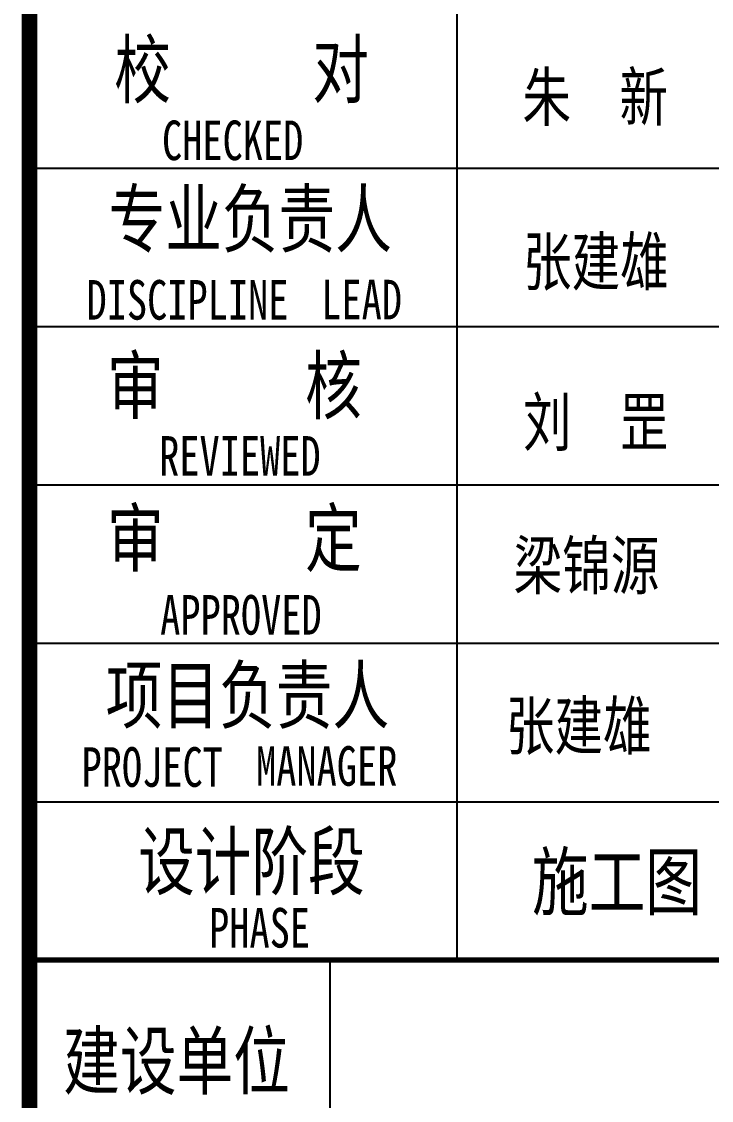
# Model space of a CAD drawing. Header units: inches. Extents: x -2316 to 955, y -265 to 742.
# Drawn here: x -596.58 to -565.67, y -188.32 to -139.98 of the extents above; entities that cross this region are included whole.
import ezdxf

# ---------------------------------------------------------------- set-up
doc = ezdxf.new("R2010")
doc.units = ezdxf.units.IN
doc.header["$LTSCALE"] = 1000
doc.header["$MEASUREMENT"] = 0
doc.layers.add('文字和字符', color=7, linetype='Continuous')
doc.styles.add('-宋体', font='', dxfattribs={"width": 0.8})
doc.styles.get('-宋体').set_extended_font_data('SimSun')

# ---------------------------------------------------------------- blocks, each defined once
blk = doc.blocks.new('TKK')
at = {"layer": '文字和字符'}
for p, q in [((1103.74, 336.606), (1103.74, 166.206)), ((1065.4, 237.206), (1179, 237.206)), ((1065.4, 223.006), (1179, 223.006)), ((1065.4, 208.806), (1179, 208.806)), ((1065.4, 194.606), (1179, 194.606)), ((1065.4, 180.406), (1179, 180.406)), ((1092.38, 73.906), (1092.38, 166.206))]:
    blk.add_line(p, q, dxfattribs=at)
at = {"layer": '文字和字符', "const_width": 1.42}
blk.add_lwpolyline([(1065.4, 831), (1179, 831), (1179, 10.006), (1065.4, 10.006)], close=True, dxfattribs=at)
at = {"layer": '文字和字符', "const_width": 0.483}
blk.add_lwpolyline([(1065.4, 166.206), (1179, 166.206)], dxfattribs=at)
at = {"layer": '文字和字符', "style": '-宋体', "width": 0.75}
for s, height, p in [('校     对', 4.97, (1073.002, 243.579)), ('朱  新', 4.26, (1109.611, 241.471)), ('CHECKED', 3.55, (1077.284, 237.938)), ('专业负责人', 4.97, (1072.489, 230.185)), ('张建雄', 4.26, (1109.669, 226.704)), ('DISCIPLINE', 3.55, (1070.517, 223.633)), ('LEAD', 3.55, (1091.57, 223.654)), ('审     核', 4.97, (1072.358, 215.238)), ('刘  罡', 4.26, (1109.669, 212.317)), ('REVIEWED', 3.55, (1077.028, 209.637)), ('审     定', 4.97, (1072.358, 201.552)), ('梁锦源', 4.26, (1108.827, 199.465)), ('APPROVED', 3.55, (1077.122, 195.387)), ('项目负责人', 4.97, (1072.241, 187.478)), ('张建雄', 4.26, (1108.133, 185.077)), ('PROJECT', 3.55, (1070.069, 181.742)), ('MANAGER', 3.55, (1085.724, 181.833)), ('设计阶段', 4.97, (1075.141, 172.568)), ('施工图', 4.97, (1110.471, 170.746)), ('PHASE', 3.55, (1081.51, 167.325)), ('建设单位', 4.97, (1068.424, 154.678))]:
    blk.add_text(s, height=height, dxfattribs=at).set_placement(p)

msp = doc.modelspace()

# ---------------------------------------------------------------- block references
at = {"xscale": 0.4995794785534144, "yscale": 0.4995794785534144, "zscale": 0.4995794785534144}
msp.add_blockref('TKK', (-1128.481, -265.059), dxfattribs=at)

doc.saveas('drawing.dxf')
